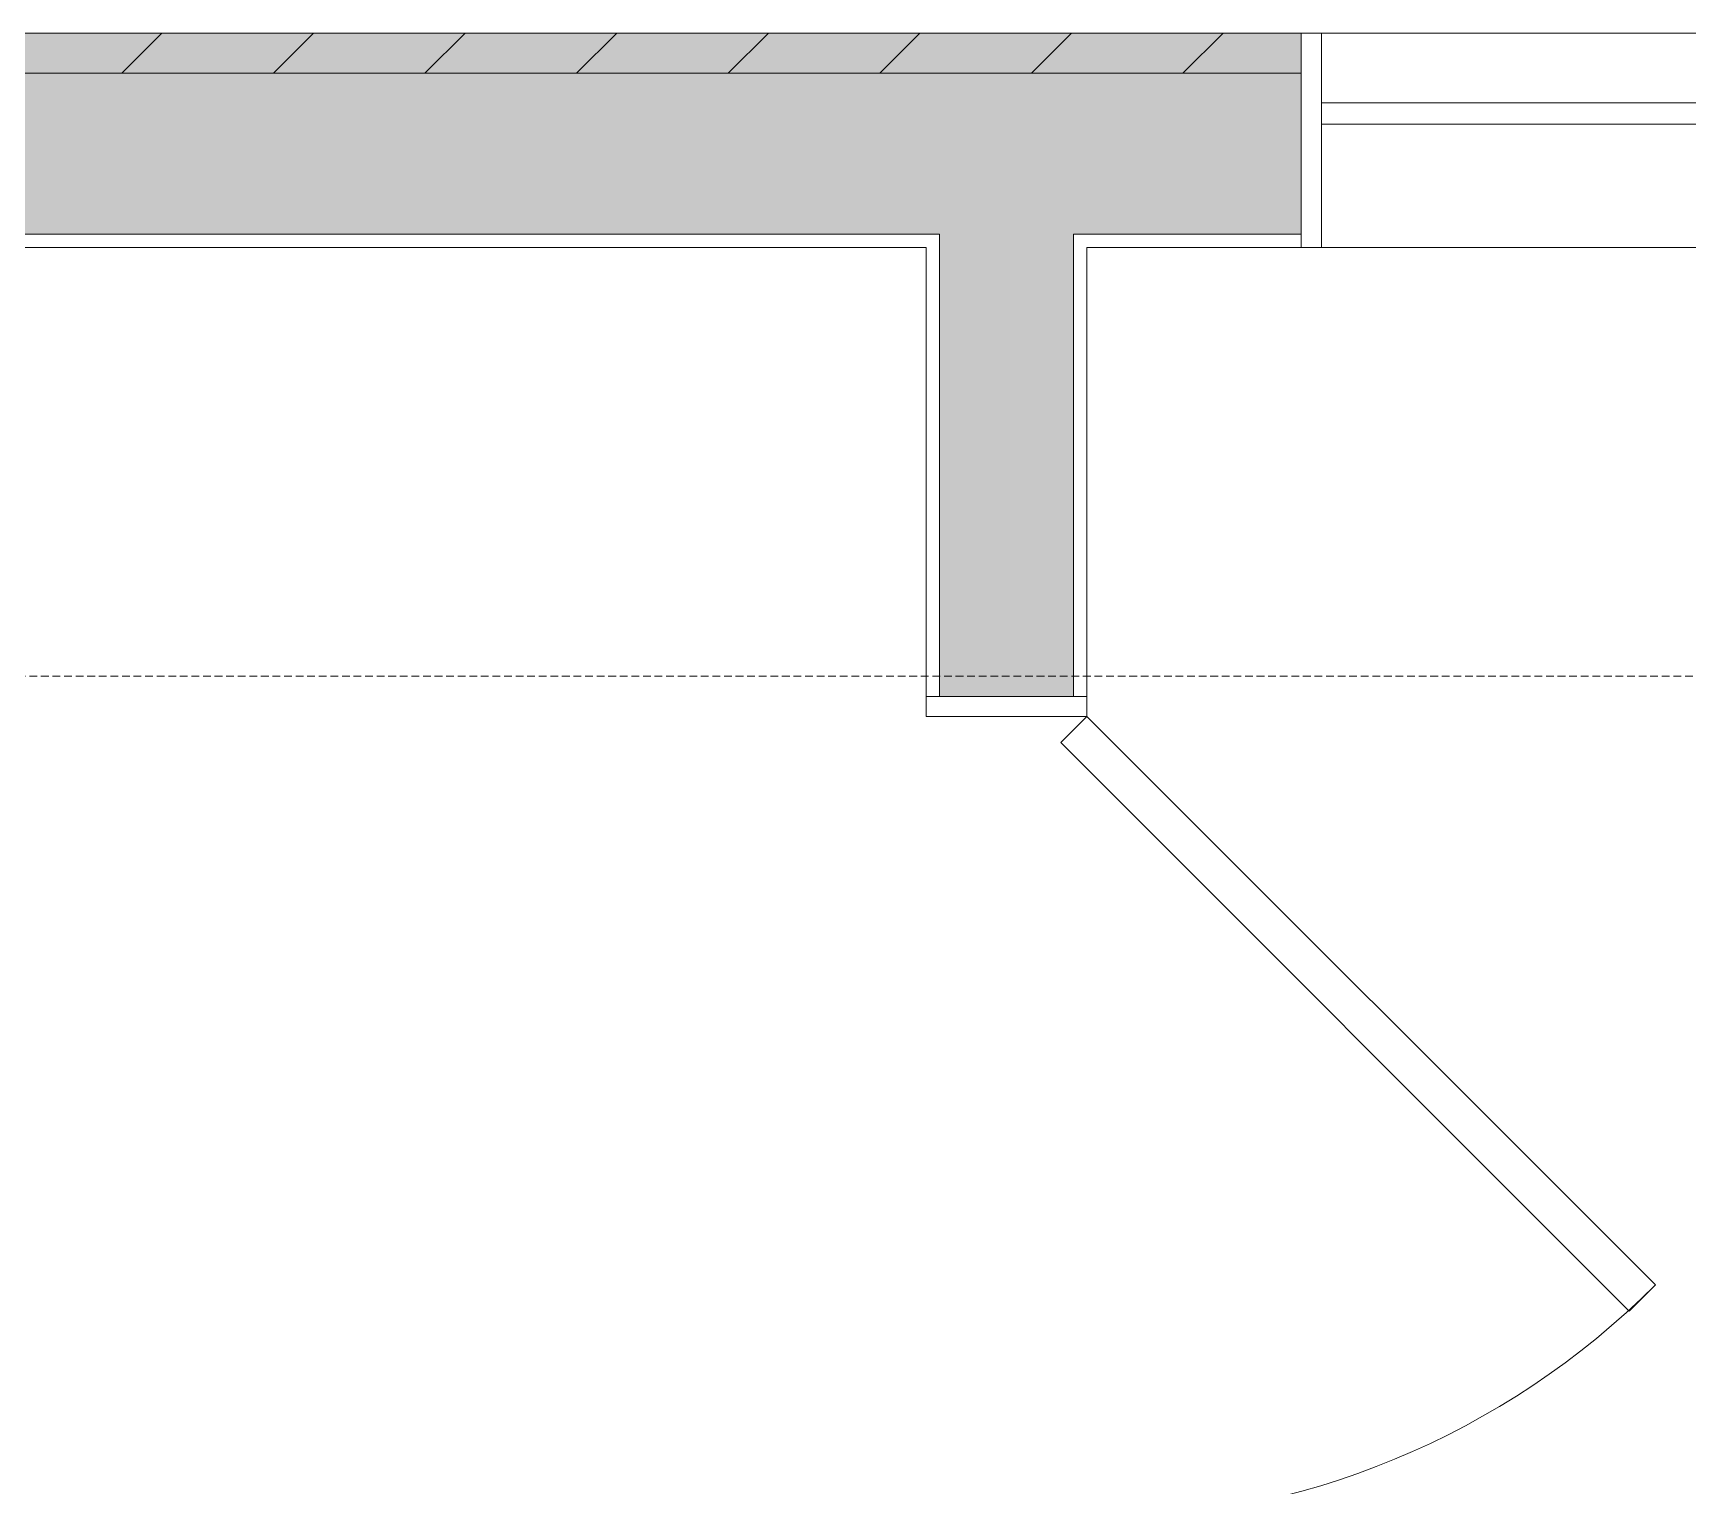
# Model space of a CAD drawing. Header units: inches. Extents: x 99 to 12024, y -5408 to 2559.
# Drawn here: x 8937.8 to 8999.5, y -5078.5 to -5024.3 of the extents above; entities that cross this region are included whole.
import ezdxf

# ---------------------------------------------------------------- set-up
doc = ezdxf.new("R2010")
doc.units = ezdxf.units.IN
doc.header["$LTSCALE"] = 96
doc.header["$MEASUREMENT"] = 0
doc.linetypes.add('Dash', pattern=[0.225, 0.15, -0.075])
for name, color, linetype, lineweight in [('Doors', 5, 'Continuous', 5), ('Walls_  Normal', 6, 'Continuous', 13), ('Windows', 5, 'Continuous', 5)]:
    doc.layers.add(name, color=color, linetype=linetype, lineweight=lineweight)
doc.layers.add('Hatch', color=7, linetype='Continuous', lineweight=0, true_color=0x919191)

msp = doc.modelspace()

# ---------------------------------------------------------------- linework, layer by layer
at = {"layer": 'Doors', "linetype": 'Dash', "ltscale": 0.02, "transparency": 33554687}
msp.add_line((7915.116, -5048.318), (9355.116, -5048.318), dxfattribs=at)
at = {"layer": 'Doors', "transparency": 33554687}
for p, q in [((8971.116, -5049.068), (8971.116, -5049.818)), ((8971.116, -5049.068), (8977.116, -5049.068)), ((8977.116, -5049.068), (8977.116, -5049.818)), ((8971.116, -5049.818), (8977.116, -5049.818)), ((8976.144, -5050.79), (8977.116, -5049.818)), ((8977.116, -5049.818), (8998.329, -5071.031)), ((8976.144, -5050.79), (8997.357, -5072.004)), ((8998.329, -5071.031), (8997.357, -5072.004))]:
    msp.add_line(p, q, dxfattribs=at)
msp.add_arc((8977.116, -5049.818), 30, 270, 315, dxfattribs=at)
at = {"layer": 'Hatch', "color": 1, "transparency": 33554687}
for p, q in [((8941.106, -5025.818), (8942.606, -5024.318)), ((8946.762, -5025.818), (8948.262, -5024.318)), ((8952.419, -5025.818), (8953.919, -5024.318)), ((8958.076, -5025.818), (8959.576, -5024.318)), ((8963.733, -5025.818), (8965.233, -5024.318)), ((8969.39, -5025.818), (8970.89, -5024.318)), ((8975.047, -5025.818), (8976.547, -5024.318)), ((8980.704, -5025.818), (8982.204, -5024.318))]:
    msp.add_line(p, q, dxfattribs=at)
at = {"layer": 'Walls_  Normal', "transparency": 33554687}
for p, q in [((8882.116, -5024.318), (8985.116, -5024.318)), ((8985.116, -5024.318), (8985.116, -5032.318)), ((8882.116, -5025.818), (8985.116, -5025.818)), ((8985.116, -5025.818), (8985.116, -5031.818)), ((8882.116, -5031.818), (8971.616, -5031.818)), ((8882.116, -5032.318), (8971.116, -5032.318)), ((8971.116, -5049.068), (8971.116, -5032.318)), ((8971.616, -5049.068), (8971.616, -5031.818)), ((8976.616, -5049.068), (8976.616, -5031.818)), ((8976.616, -5031.818), (8985.116, -5031.818)), ((8977.116, -5049.068), (8977.116, -5032.318)), ((8977.116, -5032.318), (8985.116, -5032.318)), ((8971.116, -5049.068), (8977.116, -5049.068)), ((8971.616, -5049.068), (8976.616, -5049.068))]:
    msp.add_line(p, q, dxfattribs=at)
at = {"layer": 'Walls_  Normal', "color": 252, "true_color": 0x949494, "transparency": 33554687}
for points in [[(8882.116, -5024.318), (8985.116, -5024.318), (8882.116, -5025.818), (8985.116, -5025.818)], [(8882.116, -5025.818), (8985.116, -5025.818), (8882.116, -5031.818), (8985.116, -5031.818)], [(8971.616, -5049.068), (8971.616, -5031.818), (8976.616, -5049.068), (8976.616, -5031.818)]]:
    msp.add_solid(points, dxfattribs=at)
at = {"layer": 'Windows', "transparency": 33554687}
for p, q in [((8985.116, -5024.318), (9021.116, -5024.318)), ((8985.866, -5024.318), (8985.116, -5024.318)), ((8985.116, -5024.318), (8985.116, -5032.318)), ((8985.866, -5024.318), (8985.866, -5032.318)), ((9020.366, -5026.918), (8985.866, -5026.918)), ((9020.366, -5027.718), (8985.866, -5027.718)), ((8985.116, -5032.318), (9021.116, -5032.318)), ((8985.866, -5032.318), (8985.116, -5032.318))]:
    msp.add_line(p, q, dxfattribs=at)

doc.saveas('drawing.dxf')
